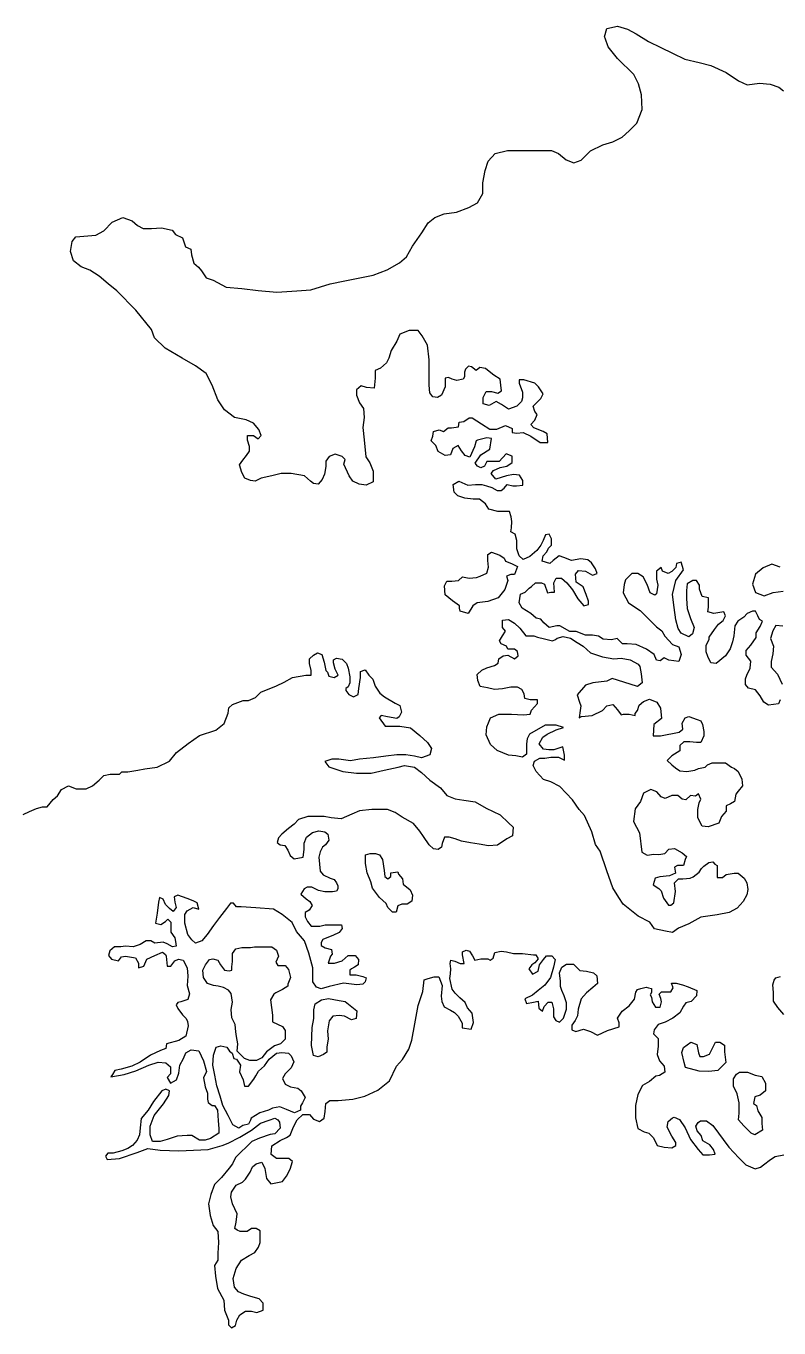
# Model space of a CAD drawing. Extents: x 283583 to 658922, y 889284 to 1241133.
# Drawn here: x 380988 to 383054, y 1101817 to 1105391 of the extents above; entities that cross this region are included whole.
import ezdxf

# ---------------------------------------------------------------- set-up
doc = ezdxf.new("R2010")
doc.units = 0
doc.header["$MEASUREMENT"] = 0
doc.layers.add('PUNTARENAS', color=7, linetype='Continuous')

msp = doc.modelspace()

# ---------------------------------------------------------------- linework, layer by layer
at = {"layer": 'PUNTARENAS', "color": 241}
for points in [[(383057.2, 1103541.3), (383052.9, 1103530.7), (383025.4, 1103526.5), (383012.7, 1103535), (383002.1, 1103552), (382989.5, 1103568.9), (382970.4, 1103573.1), (382961.9, 1103583.7), (382962, 1103598.6), (382966.2, 1103609.1), (382974.7, 1103628.2), (382976.8, 1103647.2), (382964.1, 1103664.2), (382964.1, 1103676.9), (382976.9, 1103691.7), (382991.7, 1103712.8), (382991.7, 1103725.5), (383002.3, 1103742.5), (383008.7, 1103757.3), (383000.2, 1103761.5), (382996, 1103772.1), (382989.6, 1103784.8), (382981.2, 1103784.8), (382966.4, 1103778.5), (382957.9, 1103767.9), (382940.9, 1103757.3), (382932.5, 1103744.6), (382930.3, 1103717.1), (382926.1, 1103700.2), (382919.7, 1103681.2), (382907, 1103662.1), (382881.6, 1103641), (382866.7, 1103643.1), (382858.3, 1103660), (382854.1, 1103672.7), (382854.1, 1103691.8), (382862.6, 1103706.6), (382862.6, 1103713), (382877.4, 1103734.1), (382888, 1103748.9), (382900.7, 1103759.5), (382907.1, 1103772.2), (382902.9, 1103782.8), (382875.3, 1103778.6), (382858.4, 1103782.8), (382860.5, 1103795.5), (382860.6, 1103820.9), (382843.6, 1103825.2), (382836.2, 1103845.3), (382836.2, 1103855.9), (382827.8, 1103868.6), (382817.2, 1103868.6), (382802.4, 1103860.1), (382800.2, 1103841.1), (382800.2, 1103819.9), (382802.3, 1103792.4), (382810.8, 1103764.9), (382821.3, 1103739.5), (382817.1, 1103722.5), (382806.5, 1103714.1), (382785.3, 1103724.7), (382776.9, 1103737.4), (382770.5, 1103760.7), (382766.3, 1103794.5), (382762.1, 1103830.5), (382770.6, 1103868.6), (382791.8, 1103898.2), (382785.5, 1103919.4), (382772.8, 1103915.2), (382770.7, 1103904.6), (382760.1, 1103894), (382749.5, 1103887.7), (382734.7, 1103894.1), (382730.4, 1103904.6), (382717.7, 1103894.1), (382717.7, 1103872.9), (382721.9, 1103856), (382717.7, 1103832.7), (382713.4, 1103828.5), (382700.7, 1103834.8), (382692.3, 1103858.1), (382681.7, 1103879.3), (382666.9, 1103887.8), (382650, 1103887.8), (382633, 1103870.9), (382628.8, 1103858.2), (382626.7, 1103834.9), (382641.4, 1103807.4), (382673.2, 1103786.2), (382717.6, 1103741.7), (382732.4, 1103731.1), (382740.9, 1103716.2), (382762, 1103692.9), (382778.9, 1103686.6), (382785.3, 1103665.4), (382778.9, 1103646.4), (382751.4, 1103650.6), (382738.7, 1103657), (382728.1, 1103648.5), (382717.5, 1103650.6), (382711.2, 1103665.5), (382690, 1103680.3), (382662.5, 1103693), (382637.1, 1103695.2), (382624.4, 1103695.2), (382609.6, 1103710), (382594.8, 1103705.8), (382571.5, 1103707.9), (382558.8, 1103716.4), (382541.9, 1103718.5), (382522.8, 1103718.6), (382497.4, 1103729.2), (382480.5, 1103729.2), (382453, 1103744), (382444.5, 1103744), (382423.4, 1103739.8), (382408.6, 1103752.5), (382400.1, 1103763.1), (382387.4, 1103765.2), (382372.6, 1103778), (382349.3, 1103792.8), (382340.9, 1103807.6), (382345.1, 1103830.9), (382357.8, 1103837.2), (382368.4, 1103847.8), (382374.8, 1103852), (382385.4, 1103862.6), (382402.3, 1103862.6), (382410.8, 1103858.4), (382419.2, 1103835.1), (382427.7, 1103837.2), (382438.3, 1103837.2), (382436.2, 1103862.6), (382442.5, 1103875.3), (382457.3, 1103875.3), (382472.2, 1103862.5), (382487, 1103843.5), (382501.7, 1103818.1), (382518.7, 1103799), (382531.4, 1103803.2), (382531.4, 1103811.7), (382525, 1103830.7), (382516.6, 1103851.9), (382497.6, 1103864.6), (382495.5, 1103885.8), (382503.9, 1103896.4), (382523, 1103894.2), (382542, 1103883.6), (382554.7, 1103887.9), (382550.5, 1103900.6), (382539.9, 1103917.5), (382529.4, 1103926), (382510.3, 1103928.1), (382484.9, 1103923.9), (382463.7, 1103932.4), (382451.1, 1103936.6), (382434.1, 1103924), (382425.6, 1103915.5), (382404.5, 1103921.9), (382406.6, 1103936.7), (382417.2, 1103947.3), (382421.4, 1103957.8), (382429.9, 1103966.3), (382429.9, 1103983.2), (382423.6, 1103995.9), (382413, 1103993.8), (382406.6, 1103979), (382400.3, 1103966.3), (382389.7, 1103951.5), (382370.6, 1103934.6), (382351.6, 1103926.2), (382341, 1103936.7), (382334.6, 1103955.8), (382334.7, 1103979.1), (382330.4, 1103996), (382317.8, 1104002.4), (382319.9, 1104013), (382321, 1104031), (382318.8, 1104043.7), (382314.6, 1104058.5), (382282.9, 1104058.5), (382257.5, 1104064.9), (382249, 1104079.7), (382232.1, 1104092.4), (382215.2, 1104092.4), (382191.9, 1104094.6), (382172.8, 1104101), (382162.3, 1104111.5), (382160.2, 1104132.7), (382175, 1104141.2), (382200.4, 1104130.6), (382221.6, 1104132.7), (382238.5, 1104132.6), (382251.2, 1104128.4), (382266, 1104124.2), (382280.8, 1104115.7), (382291.4, 1104115.7), (382299.9, 1104122), (382308.3, 1104132.6), (382323.2, 1104128.3), (382333.7, 1104128.3), (382350.7, 1104130.4), (382350.7, 1104143.1), (382342.2, 1104158), (382325.3, 1104160.1), (382306.2, 1104155.9), (382276.6, 1104147.4), (382263.9, 1104162.3), (382270.3, 1104170.7), (382289.3, 1104179.2), (382307.3, 1104182.3), (382322.2, 1104192.9), (382322.2, 1104209.8), (382305.2, 1104216.2), (382286.2, 1104195.1), (382252.3, 1104195.1), (382245.9, 1104182.4), (382235.4, 1104178.2), (382226.9, 1104182.4), (382220.5, 1104190.9), (382235.4, 1104214.1), (382260.8, 1104228.9), (382265.1, 1104258.6), (382252.4, 1104260.7), (382227, 1104254.4), (382222.7, 1104252.3), (382218.5, 1104235.3), (382205.7, 1104207.8), (382193, 1104212.1), (382182.5, 1104224.8), (382174, 1104239.6), (382159.2, 1104231.2), (382152.8, 1104214.2), (382138, 1104212.1), (382119, 1104222.7), (382112.6, 1104239.7), (382099.9, 1104252.4), (382104.2, 1104265.1), (382106.3, 1104277.8), (382121.1, 1104282), (382133.8, 1104277.7), (382146.5, 1104288.3), (382155, 1104288.3), (382174.1, 1104290.4), (382176.2, 1104303.1), (382188.9, 1104305.2), (382203.7, 1104315.8), (382212.2, 1104315.8), (382237.6, 1104298.8), (382260.9, 1104284), (382279.9, 1104284), (382303.2, 1104294.5), (382322.2, 1104286), (382322.2, 1104275.5), (382334.9, 1104273.3), (382351.9, 1104275.4), (382373, 1104264.8), (382398.4, 1104247.9), (382419.6, 1104247.9), (382417.5, 1104271.1), (382406.9, 1104277.5), (382381.5, 1104288.1), (382373.1, 1104296.6), (382383.7, 1104309.3), (382390, 1104324.1), (382383.7, 1104332.6), (382379.5, 1104347.4), (382400.6, 1104368.5), (382407, 1104381.2), (382394.3, 1104400.3), (382383.7, 1104410.9), (382354.1, 1104419.4), (382341.4, 1104419.4), (382341.4, 1104410.9), (382349.8, 1104385.5), (382349.8, 1104370.7), (382347.7, 1104360.1), (382335, 1104347.4), (382311.7, 1104339), (382292.7, 1104351.7), (382277.9, 1104360.2), (382258.8, 1104349.6), (382241.9, 1104353.9), (382241.9, 1104370.8), (382250.4, 1104387.7), (382265.2, 1104387.7), (382282.1, 1104383.5), (382292.7, 1104389.8), (382290.6, 1104404.6), (382288.5, 1104421.5), (382271.6, 1104432.1), (382258.9, 1104442.7), (382248.3, 1104451.2), (382233.5, 1104453.4), (382222.9, 1104444.9), (382210.2, 1104455.5), (382201.7, 1104457.6), (382193.3, 1104449.2), (382191.1, 1104440.7), (382191.1, 1104428), (382186.9, 1104421.6), (382169.9, 1104417.4), (382157.3, 1104421.7), (382146.7, 1104425.9), (382138.2, 1104423.8), (382138.2, 1104400.5), (382127.6, 1104377.2), (382117, 1104370.9), (382104.3, 1104373), (382095.8, 1104383.6), (382093.7, 1104404.8), (382093.8, 1104474.6), (382089.6, 1104514.9), (382074.8, 1104540.3), (382064.2, 1104555.1), (382038.8, 1104555.1), (382013.4, 1104544.6), (382004.9, 1104525.5), (381990.1, 1104500.1), (381983.7, 1104479), (381977.4, 1104466.3), (381960.4, 1104451.5), (381945.6, 1104445.1), (381945.6, 1104424), (381943.4, 1104396.5), (381922.3, 1104398.6), (381907.4, 1104402.8), (381894.7, 1104392.3), (381894.7, 1104377.5), (381903.2, 1104356.3), (381913.7, 1104341.4), (381915.8, 1104316), (381911.6, 1104288.5), (381915.8, 1104254.7), (381920, 1104208.1), (381931.6, 1104192.2), (381940, 1104168.9), (381940, 1104139.3), (381921, 1104130.8), (381901.9, 1104133), (381885, 1104141.4), (381874.4, 1104156.3), (381859.6, 1104188), (381863.9, 1104200.7), (381855.4, 1104209.2), (381836.4, 1104215.6), (381819.4, 1104209.2), (381810.9, 1104196.5), (381810.9, 1104181.7), (381806.7, 1104160.6), (381800.3, 1104145.7), (381789.7, 1104133.1), (381777, 1104135.2), (381768.6, 1104141.5), (381751.6, 1104156.4), (381715.7, 1104162.8), (381688.1, 1104162.8), (381662.7, 1104156.5), (381633.1, 1104150.1), (381616.2, 1104141.7), (381603.5, 1104143.8), (381588.6, 1104150.2), (381580.2, 1104165), (381573.9, 1104186.2), (381582.3, 1104198.9), (381592.9, 1104211.6), (381601.4, 1104224.2), (381601.4, 1104236.9), (381595.1, 1104253.9), (381595.1, 1104266.6), (381612, 1104266.6), (381624.7, 1104258.1), (381633.2, 1104266.6), (381626.9, 1104283.5), (381612.1, 1104300.4), (381592, 1104310), (381560.2, 1104316.4), (381532.7, 1104337.6), (381513.7, 1104365.1), (381498.9, 1104405.3), (381482, 1104437.1), (381452.4, 1104458.3), (381416.4, 1104479.5), (381369.9, 1104507), (381340.3, 1104534.6), (381331.8, 1104557.9), (381289.5, 1104610.8), (381236.7, 1104663.8), (381213.4, 1104682.9), (381188, 1104704.1), (381162.6, 1104721), (381139.3, 1104729.5), (381118.2, 1104746.5), (381109.7, 1104771.9), (381114, 1104799.4), (381124.6, 1104812.1), (381179.6, 1104816.3), (381200.8, 1104829), (381224.1, 1104852.2), (381253.8, 1104864.9), (381279.2, 1104856.4), (381294, 1104843.7), (381308.8, 1104835.2), (381332.1, 1104835.2), (381359.6, 1104837.3), (381389.2, 1104830.9), (381397.7, 1104818.2), (381416.7, 1104809.7), (381425.2, 1104784.3), (381440, 1104777.9), (381442.1, 1104763.1), (381448.4, 1104739.8), (381461.1, 1104729.2), (381469.6, 1104718.6), (381482.2, 1104699.6), (381501.3, 1104693.2), (381537.2, 1104674.1), (381579.6, 1104669.9), (381625.1, 1104664.5), (381675.9, 1104660.2), (381730.9, 1104664.4), (381769, 1104666.5), (381822, 1104683.4), (381862.2, 1104691.8), (381908.8, 1104700.3), (381940.5, 1104706.6), (381978.7, 1104721.4), (382012.5, 1104740.4), (382031.6, 1104757.3), (382048.6, 1104786.9), (382074, 1104822.9), (382091, 1104850.4), (382110, 1104865.2), (382135.4, 1104875.7), (382169.3, 1104879.9), (382203.2, 1104892.6), (382226.5, 1104905.3), (382241.3, 1104930.7), (382241.4, 1104960.3), (382247.7, 1104994.2), (382256.2, 1105019.6), (382275.3, 1105040.7), (382309.2, 1105049.2), (382429.8, 1105049.1), (382448.9, 1105040.6), (382470, 1105023.6), (382491.2, 1105015.1), (382511.3, 1105022.5), (382536.7, 1105047.9), (382570.6, 1105064.8), (382598.1, 1105073.2), (382623.6, 1105085.9), (382642.6, 1105102.8), (382663.8, 1105124), (382678.7, 1105162.1), (382676.6, 1105202.3), (382668.1, 1105231.9), (382655.5, 1105257.4), (382611, 1105301.9), (382585.7, 1105333.6), (382576.6, 1105357.2), (382575.1, 1105361.2), (382581.5, 1105384.4), (382611.1, 1105390.8), (382638.6, 1105382.3), (382661.9, 1105369.5), (382695.8, 1105348.3), (382729.6, 1105331.4), (382761.4, 1105316.5), (382795.2, 1105299.6), (382835.4, 1105291.1), (382867.2, 1105282.6), (382909.5, 1105263.5), (382943.3, 1105240.2), (382966.6, 1105229.6), (383000.5, 1105233.8), (383030.1, 1105231.6), (383053.4, 1105223.1), (383066.1, 1105212.5)], [(383057.5, 1103905.4), (383034.2, 1103913.9), (383010.9, 1103903.3), (382989.7, 1103886.4), (382981.2, 1103858.9), (382989.7, 1103835.6), (383013, 1103827.1), (383038.4, 1103835.6), (383065.9, 1103839.8)], [(383064.8, 1103743.5), (383045.7, 1103745.6), (383037.2, 1103730.8), (383030.9, 1103709.6), (383039.3, 1103688.5), (383037.2, 1103667.3), (383032.9, 1103646.1), (383032.9, 1103631.3), (383049.8, 1103612.2), (383062.5, 1103584.7)], [(380980.3, 1103226.5), (380997.2, 1103234.9), (381016.3, 1103243.4), (381033.2, 1103247.6), (381045.9, 1103247.6), (381061.8, 1103267.7), (381074.5, 1103278.2), (381085.1, 1103295.2), (381104.2, 1103305.7), (381125.3, 1103297.3), (381152.8, 1103297.2), (381169.8, 1103305.7), (381188.8, 1103320.5), (381201.6, 1103333.2), (381218.5, 1103337.4), (381243.9, 1103337.4), (381250.3, 1103343.7), (381267.2, 1103343.7), (381294.7, 1103347.9), (381313.8, 1103352.1), (381347.6, 1103356.3), (381381.5, 1103373.2), (381400.6, 1103396.5), (381432.4, 1103421.9), (381464.1, 1103443), (381508.6, 1103457.8), (381531.9, 1103476.8), (381542.5, 1103504.3), (381544.7, 1103519.1), (381554.2, 1103528.7), (381583.8, 1103539.2), (381598.6, 1103539.2), (381617.7, 1103547.7), (381632.5, 1103562.5), (381674.9, 1103579.4), (381696.1, 1103589.9), (381719.4, 1103602.6), (381755.4, 1103608.9), (381770.2, 1103608.9), (381770.2, 1103621.6), (381766, 1103640.7), (381766, 1103653.4), (381776.6, 1103663.9), (381787.2, 1103670.3), (381799.9, 1103666), (381806.2, 1103644.9), (381810.4, 1103621.6), (381814.6, 1103617.3), (381818.9, 1103606.7), (381833.7, 1103602.5), (381844.3, 1103608.8), (381835.8, 1103625.8), (381831.6, 1103642.7), (381831.6, 1103651.2), (381840.1, 1103655.4), (381854.9, 1103653.3), (381867.6, 1103640.6), (381871.8, 1103627.9), (381876, 1103604.6), (381876, 1103587.6), (381871.8, 1103577.1), (381865.4, 1103572.8), (381865.4, 1103566.5), (381873.9, 1103555.9), (381886.5, 1103549.5), (381899.3, 1103555.9), (381901.4, 1103572.8), (381905.6, 1103602.4), (381905.7, 1103619.4), (381918.4, 1103623.6), (381928.9, 1103608.8), (381939.5, 1103598.2), (381945.8, 1103579.1), (381958.5, 1103560), (381971.2, 1103549.5), (382000.8, 1103532.5), (382013.5, 1103526.1), (382017.8, 1103507.1), (382011.4, 1103494.4), (382005, 1103490.2), (381979.6, 1103494.4), (381962.7, 1103498.7), (381956.4, 1103492.3), (381973.3, 1103469), (382013.5, 1103469), (382043.1, 1103464.7), (382068.5, 1103443.5), (382089.6, 1103424.5), (382100.2, 1103407.5), (382096, 1103390.6), (382072.7, 1103382.1), (382053.6, 1103386.4), (382030.3, 1103390.6), (382004.9, 1103390.7), (381975.3, 1103386.5), (381941.4, 1103382.2), (381903.3, 1103378.1), (381877.9, 1103373.8), (381846.2, 1103378.1), (381827.1, 1103378.1), (381808.1, 1103371.8), (381818.6, 1103357), (381856.7, 1103344.2), (381894.8, 1103340), (381935, 1103339.9), (381971, 1103348.4), (382009.1, 1103356.8), (382026.1, 1103361), (382053.6, 1103356.7), (382072.6, 1103341.9), (382095.9, 1103320.7), (382125.5, 1103299.5), (382142.4, 1103278.3), (382165.7, 1103269.9), (382189, 1103265.6), (382220.7, 1103261.3), (382250.4, 1103244.4), (382288.5, 1103225.3), (382311.7, 1103204.1), (382324.4, 1103191.4), (382322.3, 1103168.1), (382307.4, 1103159.7), (382282, 1103142.7), (382256.6, 1103140.6), (382231.2, 1103144.9), (382207.9, 1103149.2), (382182.5, 1103153.4), (382165.6, 1103159.8), (382148.7, 1103164), (382136, 1103164), (382129.6, 1103147.1), (382127.5, 1103136.5), (382119, 1103130.2), (382106.3, 1103132.3), (382093.6, 1103142.9), (382078.8, 1103166.2), (382068.3, 1103181), (382051.3, 1103202.2), (382019.6, 1103219.2), (382000.6, 1103231.9), (381979.4, 1103240.4), (381937.1, 1103240.4), (381903.2, 1103236.2), (381882, 1103227.8), (381852.4, 1103215.1), (381824.9, 1103217.2), (381805.8, 1103221.5), (381761.4, 1103221.5), (381735.9, 1103213.1), (381723.2, 1103200.4), (381708.4, 1103187.7), (381689.3, 1103172.9), (381680.9, 1103162.3), (381676.6, 1103149.6), (381685.1, 1103143.3), (381697.8, 1103141.2), (381706.2, 1103128.4), (381712.6, 1103113.6), (381723.2, 1103105.1), (381748.6, 1103109.4), (381750.7, 1103130.5), (381750.7, 1103147.5), (381757.1, 1103164.4), (381774, 1103177.1), (381791, 1103181.3), (381807.9, 1103179.2), (381816.4, 1103172.8), (381818.5, 1103155.9), (381810, 1103143.2), (381801.5, 1103136.8), (381795.1, 1103124.1), (381790.9, 1103109.3), (381795.1, 1103071.2), (381803.6, 1103060.6), (381822.6, 1103052.1), (381833.2, 1103047.9), (381839.5, 1103039.4), (381843.7, 1103030.9), (381843.7, 1103022.5), (381839.5, 1103016.1), (381828.9, 1103014), (381807.7, 1103014), (381790.8, 1103018.3), (381771.8, 1103026.8), (381759.1, 1103026.8), (381750.6, 1103022.6), (381742.1, 1103007.8), (381756.9, 1102995), (381766.4, 1102987.6), (381772.8, 1102977), (381764.3, 1102964.3), (381753.7, 1102958), (381753.7, 1102945.3), (381760, 1102932.6), (381770.6, 1102919.9), (381793.9, 1102919.9), (381808.7, 1102924.1), (381853.2, 1102924), (381855.3, 1102913.5), (381846.8, 1102902.9), (381829.9, 1102894.4), (381812.9, 1102888.1), (381802.3, 1102883.9), (381798.1, 1102875.4), (381798.1, 1102866.9), (381808.7, 1102860.6), (381825.6, 1102856.3), (381827.7, 1102843.6), (381823.5, 1102837.3), (381817.1, 1102818.2), (381834, 1102818.2), (381855.2, 1102824.5), (381872.1, 1102839.3), (381891.2, 1102839.3), (381899.7, 1102828.7), (381899.6, 1102813.9), (381889.1, 1102807.6), (381880.6, 1102803.4), (381876.3, 1102799.1), (381876.3, 1102786.4), (381893.3, 1102786.4), (381912.3, 1102782.2), (381920.8, 1102777.9), (381918.7, 1102767.3), (381912.3, 1102761), (381895.4, 1102758.9), (381859.4, 1102763.2), (381819.2, 1102754.7), (381798, 1102748.4), (381785.3, 1102752.6), (381774.7, 1102767.5), (381774.7, 1102805.6), (381764.2, 1102845.8), (381751.5, 1102879.7), (381730.4, 1102905.1), (381717.7, 1102930.5), (381690.2, 1102951.7), (381666.9, 1102966.5), (381618.2, 1102970.8), (381578, 1102973), (381565.3, 1102973), (381556.9, 1102983.6), (381548.4, 1102983.6), (381537.8, 1102968.8), (381518.7, 1102943.4), (381501.8, 1102922.2), (381484.8, 1102896.8), (381470, 1102879.9), (381453, 1102873.6), (381442.5, 1102882.1), (381431.9, 1102896.9), (381423.5, 1102928.7), (381423.5, 1102951.9), (381429.8, 1102962.5), (381446.8, 1102971), (381461.6, 1102966.7), (381457.4, 1102983.7), (381446.8, 1102990), (381429.9, 1102996.4), (381404.5, 1103004.9), (381393.9, 1103000.7), (381396, 1102985.8), (381400.2, 1102971), (381391.7, 1102960.4), (381381.2, 1102968.9), (381370.6, 1102979.5), (381364.3, 1102994.3), (381353.7, 1102998.6), (381351.5, 1102985.9), (381347.3, 1102956.2), (381343, 1102928.7), (381357.8, 1102924.5), (381370.5, 1102932.9), (381376.9, 1102939.3), (381385.4, 1102930.8), (381385.3, 1102903.3), (381395.9, 1102888.5), (381398, 1102877.9), (381400.1, 1102865.2), (381389.5, 1102863.1), (381374.7, 1102871.5), (381364.1, 1102875.8), (381340.9, 1102873.7), (381330.3, 1102880.1), (381317.6, 1102880.1), (381300.6, 1102869.5), (381281.6, 1102863.2), (381260.4, 1102865.3), (381247.7, 1102863.2), (381230.8, 1102863.2), (381218.1, 1102852.6), (381213.8, 1102839.9), (381222.3, 1102829.3), (381241.3, 1102825.1), (381249.8, 1102835.7), (381260.4, 1102837.8), (381287.9, 1102833.5), (381296.4, 1102818.7), (381296.3, 1102806), (381311.2, 1102810.2), (381319.6, 1102829.3), (381340.8, 1102839.8), (381362, 1102848.3), (381370.5, 1102841.9), (381372.6, 1102837.7), (381374.7, 1102810.2), (381385.3, 1102810.1), (381395.9, 1102825), (381406.4, 1102829.2), (381419.1, 1102827.1), (381429.7, 1102805.9), (381431.8, 1102782.6), (381429.7, 1102757.2), (381436, 1102733.9), (381431.7, 1102719.1), (381412.7, 1102712.8), (381404.2, 1102710.6), (381400, 1102704.3), (381404.2, 1102693.7), (381416.9, 1102676.8), (381427.5, 1102666.2), (381430.6, 1102658.8), (381432.7, 1102646.1), (381426.4, 1102618.5), (381407.3, 1102605.9), (381373.4, 1102597.4), (381371.3, 1102584.7), (381356.5, 1102578.4), (381328.9, 1102565.7), (381301.4, 1102546.7), (381278.1, 1102536.1), (381248.5, 1102527.7), (381231.5, 1102523.5), (381225.2, 1102512.9), (381220.9, 1102506.5), (381256.9, 1102512.9), (381288.7, 1102523.4), (381324.7, 1102538.2), (381350.1, 1102546.6), (381371.3, 1102544.5), (381383.9, 1102533.9), (381383.9, 1102514.9), (381375.5, 1102504.3), (381383.9, 1102489.5), (381400.9, 1102497.9), (381407.2, 1102516.9), (381409.4, 1102538.1), (381420, 1102557.2), (381426.3, 1102572), (381441.1, 1102580.4), (381462.3, 1102578.3), (381475, 1102550.8), (381483.4, 1102521.1), (381474.9, 1102504.2), (381479.2, 1102478.8), (381485.5, 1102461.8), (381485.5, 1102444.9), (381487.6, 1102436.4), (381498.2, 1102428), (381504.5, 1102428), (381513, 1102415.2), (381515.1, 1102385.6), (381517.2, 1102364.4), (381517.1, 1102351.7), (381493.8, 1102336.9), (381479, 1102332.7), (381464.2, 1102332.7), (381443.1, 1102345.5), (381430.3, 1102345.5), (381402.8, 1102343.4), (381375.3, 1102334.9), (381356.2, 1102328.6), (381335.1, 1102328.6), (381328.7, 1102347.7), (381328.8, 1102371), (381339.4, 1102400.6), (381364.8, 1102432.3), (381379.6, 1102455.6), (381381.8, 1102468.3), (381371.2, 1102472.5), (381360.6, 1102468.3), (381337.3, 1102438.7), (381322.5, 1102415.4), (381303.4, 1102392.1), (381301.2, 1102366.7), (381299.1, 1102347.7), (381292.7, 1102332.9), (381280, 1102318.1), (381267.3, 1102309.6), (381250.4, 1102303.3), (381227.1, 1102297), (381212.3, 1102297), (381205.9, 1102288.5), (381210.1, 1102280), (381244, 1102282.1), (381292.7, 1102299), (381322.4, 1102309.6), (381356.2, 1102305.3), (381407, 1102303.2), (381487.5, 1102307.3), (381525.6, 1102317.9), (381542.5, 1102324.2), (381574.3, 1102341.1), (381606.1, 1102360.1), (381631.5, 1102379.2), (381654.8, 1102387.6), (381670.7, 1102392.9), (381679.1, 1102388.6), (381683.3, 1102382.3), (381685.4, 1102365.3), (381670.6, 1102350.5), (381657.9, 1102348.4), (381628.3, 1102337.9), (381607.1, 1102329.4), (381562.6, 1102285), (381554.1, 1102268.1), (381545.6, 1102255.4), (381524.4, 1102230), (381505.4, 1102211), (381494.8, 1102183.5), (381488.4, 1102158.1), (381492.6, 1102126.3), (381501, 1102098.8), (381513.7, 1102081.8), (381515.8, 1102052.2), (381513.7, 1102022.6), (381513.7, 1102003.5), (381505.2, 1101988.7), (381507.3, 1101959.1), (381513.6, 1101925.2), (381530.5, 1101893.4), (381532.6, 1101865.9), (381543.1, 1101838.4), (381543.1, 1101825.7), (381551.6, 1101817.2), (381562.2, 1101823.6), (381566.4, 1101838.4), (381574.9, 1101853.2), (381589.7, 1101863.7), (381606.7, 1101863.7), (381621.5, 1101859.5), (381638.4, 1101865.8), (381638.4, 1101884.9), (381627.9, 1101897.6), (381604.6, 1101904), (381585.5, 1101910.3), (381570.7, 1101916.7), (381560.2, 1101929.4), (381555.9, 1101952.7), (381564.4, 1101980.2), (381579.3, 1102003.5), (381600.5, 1102016.1), (381615.3, 1102024.6), (381625.9, 1102039.4), (381630.1, 1102052.1), (381630.2, 1102083.9), (381619.6, 1102090.2), (381606.9, 1102090.2), (381594.2, 1102081.8), (381575.1, 1102081.8), (381566.7, 1102086), (381560.3, 1102090.3), (381564.6, 1102107.2), (381566.7, 1102130.5), (381554, 1102158), (381549.8, 1102177.1), (381551.9, 1102189.8), (381564.6, 1102208.8), (381581.6, 1102217.3), (381590.1, 1102225.7), (381602.8, 1102244.8), (381609.1, 1102259.6), (381619.7, 1102268), (381634.6, 1102272.3), (381643, 1102255.3), (381647.2, 1102227.8), (381659.9, 1102213), (381691.7, 1102219.3), (381702.3, 1102234.1), (381712.9, 1102253.1), (381719.2, 1102274.3), (381708.7, 1102282.8), (381674.8, 1102282.8), (381660, 1102293.4), (381662.1, 1102316.7), (381685.4, 1102331.5), (381702.4, 1102339.9), (381712.9, 1102346.3), (381721.4, 1102369.5), (381732, 1102388.6), (381746.9, 1102403.4), (381765.9, 1102403.4), (381776.5, 1102390.7), (381793.4, 1102384.3), (381806.1, 1102392.8), (381808.3, 1102411.8), (381810.4, 1102433), (381821, 1102441.4), (381844.3, 1102441.4), (381884.5, 1102445.6), (381917.3, 1102453), (381953.3, 1102469.9), (381985.1, 1102495.3), (382004.2, 1102535.5), (382021.1, 1102554.5), (382038.1, 1102582), (382046.6, 1102607.4), (382055.1, 1102651.8), (382063.6, 1102702.6), (382076.3, 1102740.7), (382080.6, 1102772.5), (382091.2, 1102776.7), (382108.1, 1102780.9), (382120.8, 1102780.9), (382129.3, 1102757.6), (382127.1, 1102728), (382129.2, 1102713.2), (382135.6, 1102698.3), (382152.5, 1102689.9), (382163.1, 1102683.5), (382173.6, 1102672.9), (382184.2, 1102653.8), (382184.2, 1102641.1), (382209.6, 1102636.9), (382216, 1102655.9), (382211.8, 1102681.3), (382199.1, 1102696.2), (382192.7, 1102711), (382177.9, 1102723.7), (382165.2, 1102736.4), (382156.8, 1102747), (382150.5, 1102776.7), (382152.6, 1102789.4), (382153.7, 1102803.1), (382151.6, 1102817.9), (382153.7, 1102826.4), (382164.3, 1102824.3), (382179.1, 1102817.9), (382189.7, 1102817.9), (382185.4, 1102841.2), (382185.4, 1102849.7), (382196, 1102853.9), (382204.5, 1102851.8), (382213, 1102839), (382219.3, 1102826.3), (382236.2, 1102830.6), (382255.3, 1102830.5), (382261.6, 1102826.3), (382270.1, 1102832.6), (382274.4, 1102847.5), (382291.3, 1102851.7), (382306.1, 1102849.5), (382325.2, 1102845.3), (382350.6, 1102845.3), (382380.2, 1102841), (382386.5, 1102841), (382392.9, 1102830.4), (382384.4, 1102819.8), (382375.9, 1102813.5), (382367.5, 1102802.9), (382378, 1102788.1), (382392.8, 1102796.5), (382397.1, 1102813.5), (382407.7, 1102828.3), (382416.2, 1102838.9), (382431, 1102838.8), (382439.4, 1102828.3), (382435.2, 1102807.1), (382426.7, 1102779.6), (382411.9, 1102758.4), (382392.8, 1102743.6), (382378, 1102730.9), (382356.8, 1102720.4), (382361, 1102707.7), (382380.1, 1102711.9), (382392.8, 1102714), (382394.9, 1102694.9), (382405.5, 1102686.5), (382409.7, 1102699.2), (382420.3, 1102711.8), (382430.9, 1102711.8), (382435.1, 1102692.8), (382435.1, 1102671.6), (382441.4, 1102661), (382452, 1102656.8), (382462.6, 1102667.4), (382471.1, 1102692.7), (382471.1, 1102709.7), (382464.8, 1102728.7), (382458.4, 1102743.6), (382454.2, 1102754.2), (382454.2, 1102769), (382452.1, 1102792.3), (382458.5, 1102807.1), (382471.2, 1102815.5), (382490.2, 1102815.5), (382507.2, 1102798.6), (382526.2, 1102796.4), (382545.3, 1102792.2), (382553.7, 1102783.7), (382555.8, 1102762.5), (382543.1, 1102752), (382526.2, 1102737.2), (382511.3, 1102720.2), (382502.8, 1102692.7), (382500.7, 1102673.7), (382494.3, 1102661), (382485.9, 1102648.3), (382485.8, 1102635.6), (382496.4, 1102631.3), (382517.6, 1102637.7), (382536.6, 1102631.3), (382555.7, 1102620.7), (382583.2, 1102633.4), (382615, 1102643.9), (382615, 1102654.5), (382610.8, 1102667.2), (382623.5, 1102686.3), (382642.5, 1102701.1), (382657.4, 1102720.1), (382661.6, 1102739.1), (382665.6, 1102745.8), (382674.7, 1102748.7), (382689.5, 1102752.9), (382695.9, 1102750.8), (382704.3, 1102748.7), (382704.3, 1102738.1), (382700.1, 1102731.7), (382704.3, 1102725.4), (382706.4, 1102712.7), (382714.9, 1102697.8), (382727.6, 1102697.8), (382731.8, 1102712.6), (382729.7, 1102721.1), (382725.5, 1102733.8), (382731.8, 1102740.2), (382757.2, 1102740.1), (382763.6, 1102750.7), (382759.4, 1102763.4), (382772.1, 1102763.4), (382789, 1102759.2), (382804.9, 1102753.9), (382828.2, 1102743.2), (382828.1, 1102728.4), (382813.3, 1102713.6), (382798.5, 1102709.4), (382792.1, 1102700.9), (382781.5, 1102681.9), (382762.5, 1102667.1), (382741.3, 1102656.5), (382722.2, 1102650.2), (382711.6, 1102635.4), (382709.5, 1102624.8), (382722.2, 1102612.1), (382722.2, 1102590.9), (382720, 1102567.6), (382726.4, 1102550.7), (382739.1, 1102535.9), (382741.2, 1102518.9), (382726.3, 1102510.5), (382715.8, 1102508.4), (382698.8, 1102493.6), (382679.7, 1102483), (382667, 1102457.6), (382660.6, 1102428), (382660.6, 1102394.1), (382666.9, 1102364.5), (382683.9, 1102356), (382696.6, 1102351.8), (382709.2, 1102339), (382719.8, 1102317.9), (382738.9, 1102313.6), (382760, 1102311.5), (382770.6, 1102317.8), (382770.6, 1102326.3), (382760.1, 1102343.2), (382747.4, 1102368.6), (382749.5, 1102383.5), (382762.2, 1102394), (382766.5, 1102396.1), (382781.3, 1102389.8), (382796.1, 1102366.5), (382810.9, 1102334.7), (382832, 1102307.2), (382844.7, 1102292.4), (382863.7, 1102292.3), (382878.6, 1102294.4), (382874.3, 1102307.1), (382863.8, 1102319.9), (382844.7, 1102330.5), (382840.5, 1102345.3), (382829.9, 1102358), (382825.7, 1102370.7), (382832.1, 1102381.3), (382838.4, 1102385.5), (382855.3, 1102385.5), (382872.3, 1102372.8), (382916.7, 1102313.5), (382944.2, 1102283.8), (382963.2, 1102264.7), (382988.6, 1102254.1), (383003.4, 1102258.3), (383011.9, 1102264.7), (383031, 1102279.5), (383043.7, 1102287.9), (383066.9, 1102292.2)], [(383067.3, 1102677.4), (383050.4, 1102696.5), (383038.7, 1102714.5), (383038.8, 1102737.8), (383036.7, 1102758.9), (383040.9, 1102771.6), (383045.2, 1102778), (383057.9, 1102782.2)]]:
    msp.add_lwpolyline(points, dxfattribs=at)
for points in [[(382320.3, 1103915.7), (382336.6, 1103907.5), (382328.4, 1103885), (382318.2, 1103885), (382305.9, 1103880.9), (382310, 1103868.6), (382301.8, 1103844.1), (382283.4, 1103821.6), (382254.7, 1103811.4), (382226.1, 1103807.3), (382213.8, 1103799.1), (382201.5, 1103778.7), (382179, 1103784.8), (382176.9, 1103793), (382176.9, 1103799.2), (382158.5, 1103813.5), (382138.1, 1103829.9), (382136.1, 1103854.5), (382142.2, 1103866.7), (382156.5, 1103866.7), (382174.9, 1103868.7), (382185.2, 1103879), (382203.6, 1103874.9), (382224.1, 1103876.9), (382234.3, 1103881), (382252.7, 1103889.1), (382256.8, 1103905.5), (382254.8, 1103923.9), (382254.8, 1103940.3), (382265.1, 1103946.4), (382287.6, 1103938.2), (382299.8, 1103930), (382303.9, 1103921.8)], [(382645.4, 1103651.4), (382667.9, 1103639.1), (382672, 1103633), (382676.1, 1103612.5), (382678.1, 1103587.9), (382665.8, 1103577.7), (382645.4, 1103583.9), (382596.3, 1103600.3), (382581.9, 1103592.1), (382543, 1103588.1), (382522.6, 1103581.9), (382500, 1103555.4), (382506.2, 1103534.9), (382510.2, 1103524.7), (382508.2, 1103512.4), (382506.1, 1103491.9), (382512.3, 1103496), (382540.9, 1103498), (382569.6, 1103512.3), (382581.9, 1103524.6), (382598.2, 1103528.7), (382610.5, 1103514.3), (382620.7, 1103500), (382626.9, 1103502), (382643.2, 1103502), (382659.6, 1103497.9), (382659.6, 1103504.1), (382665.8, 1103512.2), (382669.9, 1103526.6), (382682.1, 1103536.8), (382698.5, 1103542.9), (382719, 1103534.7), (382729.2, 1103518.3), (382731.2, 1103489.7), (382710.7, 1103473.3), (382708.7, 1103442.6), (382729.1, 1103442.6), (382780.3, 1103452.8), (382790.5, 1103461), (382788.5, 1103477.3), (382796.7, 1103491.7), (382806.9, 1103495.7), (382829.4, 1103487.5), (382839.7, 1103483.4), (382843.7, 1103473.2), (382847.8, 1103454.8), (382847.8, 1103442.5), (382839.6, 1103424.1), (382827.3, 1103424.1), (382808.9, 1103426.2), (382792.5, 1103426.2), (382782.3, 1103416), (382782.3, 1103401.6), (382759.8, 1103387.3), (382747.5, 1103375.1), (382759.7, 1103362.8), (382770, 1103354.6), (382782.2, 1103346.4), (382800.7, 1103344.3), (382823.2, 1103348.4), (382833.4, 1103352.5), (382851.8, 1103356.5), (382858, 1103362.7), (382870.3, 1103368.8), (382907.1, 1103368.8), (382923.5, 1103356.5), (382931.6, 1103352.4), (382941.9, 1103344.2), (382952.1, 1103323.7), (382954.1, 1103305.3), (382941.8, 1103291), (382935.7, 1103282.8), (382931.6, 1103262.3), (382921.3, 1103256.2), (382909, 1103250.1), (382909, 1103235.8), (382896.7, 1103221.4), (382888.5, 1103203), (382859.9, 1103192.8), (382843.5, 1103194.9), (382831.2, 1103217.4), (382831.3, 1103239.9), (382835.4, 1103258.3), (382839.5, 1103268.6), (382833.3, 1103282.9), (382825.2, 1103276.8), (382810.8, 1103278.8), (382798.5, 1103266.6), (382788.3, 1103268.6), (382776, 1103278.9), (382759.7, 1103278.9), (382741.3, 1103270.7), (382731, 1103274.8), (382718.8, 1103289.1), (382702.4, 1103295.3), (382681.9, 1103285.1), (382673.7, 1103262.6), (382659.4, 1103242.1), (382655.2, 1103207.3), (382671.6, 1103176.6), (382677.7, 1103123.4), (382692, 1103115.2), (382710.4, 1103117.3), (382724.7, 1103117.2), (382741.1, 1103119.3), (382751.4, 1103131.5), (382767.7, 1103133.6), (382788.2, 1103121.3), (382800.5, 1103111), (382796.4, 1103102.8), (382792.2, 1103086.5), (382775.9, 1103086.5), (382767.7, 1103082.4), (382769.7, 1103066), (382753.3, 1103057.9), (382726.7, 1103055.8), (382714.5, 1103051.8), (382708.3, 1103033.4), (382724.7, 1103023.1), (382730.8, 1103017), (382736.9, 1102996.5), (382751.2, 1102978.1), (382757.4, 1102978.1), (382765.5, 1102984.2), (382769.7, 1103014.9), (382767.6, 1103039.4), (382777.9, 1103049.7), (382790.2, 1103049.6), (382810.6, 1103051.7), (382818.8, 1103055.8), (382835.2, 1103068), (382841.3, 1103078.3), (382847.5, 1103084.4), (382861.8, 1103094.6), (382872.1, 1103096.6), (382878.2, 1103090.5), (382884.3, 1103086.4), (382884.3, 1103053.7), (382898.6, 1103053.6), (382908.9, 1103061.8), (382931.4, 1103065.9), (382941.6, 1103065.9), (382958, 1103051.5), (382966.1, 1103039.3), (382968.2, 1103020.8), (382966.1, 1103006.5), (382955.9, 1102988.1), (382939.5, 1102969.7), (382917, 1102957.5), (382884.2, 1102951.3), (382839.2, 1102945.2), (382806.4, 1102926.9), (382777.8, 1102914.6), (382761.4, 1102902.3), (382743, 1102906.4), (382712.3, 1102912.6), (382700, 1102931), (382667.3, 1102947.4), (382626.4, 1102980.2), (382614.1, 1102998.6), (382597.8, 1103025.3), (382581.5, 1103072.3), (382563.1, 1103125.6), (382550.8, 1103144), (382540.6, 1103178.8), (382520.2, 1103223.8), (382505.9, 1103240.2), (382487.5, 1103266.8), (382452.7, 1103303.7), (382428.2, 1103316), (382407.7, 1103322.2), (382387.3, 1103344.7), (382379.1, 1103361.1), (382383.2, 1103373.3), (382397.6, 1103381.5), (382411.9, 1103381.5), (382428.3, 1103383.5), (382448.7, 1103383.5), (382465.1, 1103375.3), (382465.1, 1103389.6), (382461, 1103412.1), (382436.5, 1103404), (382422.1, 1103404), (382407.8, 1103406.1), (382395.6, 1103420.4), (382405.8, 1103438.8), (382418.1, 1103447), (382442.7, 1103459.2), (382463.1, 1103465.4), (382442.7, 1103471.5), (382412, 1103471.5), (382369, 1103447), (382362.8, 1103434.7), (382360.8, 1103420.4), (382360.7, 1103391.8), (382350.5, 1103383.6), (382332.1, 1103387.7), (382311.6, 1103389.8), (382280.9, 1103402.1), (382262.5, 1103418.5), (382250.3, 1103445.1), (382252.3, 1103467.6), (382256.5, 1103477.8), (382262.6, 1103492.1), (382285.1, 1103502.3), (382319.9, 1103502.3), (382352.6, 1103500.2), (382371.1, 1103502.3), (382375.2, 1103512.5), (382391.6, 1103530.9), (382391.6, 1103541.1), (382371.1, 1103541.2), (382356.8, 1103545.3), (382354.7, 1103557.5), (382348.6, 1103569.8), (382336.3, 1103576), (382317.9, 1103576), (382295.4, 1103571.9), (382272.9, 1103569.9), (382254.5, 1103574), (382234, 1103578.1), (382227.9, 1103594.5), (382225.9, 1103610.9), (382238.2, 1103623.1), (382252.5, 1103629.3), (382273, 1103635.4), (382283.2, 1103641.5), (382285.3, 1103653.8), (382297.5, 1103662), (382309.8, 1103664), (382328.2, 1103653.7), (382338.5, 1103661.9), (382336.4, 1103674.2), (382328.3, 1103680.3), (382309.8, 1103680.4), (382305.8, 1103688.5), (382291.4, 1103694.7), (382287.3, 1103702.9), (382295.5, 1103717.2), (382303.7, 1103729.5), (382295.6, 1103739.7), (382295.6, 1103760.2), (382312, 1103762.2), (382328.3, 1103752), (382342.6, 1103737.6), (382359, 1103717.1), (382381.5, 1103717.1), (382391.7, 1103713), (382410.1, 1103708.9), (382432.6, 1103702.8), (382440.8, 1103706.8), (382444.9, 1103710.9), (382461.3, 1103715), (382481.8, 1103710.9), (382500.2, 1103698.6), (382516.5, 1103688.4), (382537, 1103669.9), (382569.7, 1103659.7), (382600.4, 1103653.5), (382620.9, 1103655.5)], [(381980.6, 1103049.9), (381989.1, 1103056.2), (381989.1, 1103066.8), (382008.2, 1103068.9), (382010.3, 1103062.6), (382020.9, 1103049.9), (382023, 1103035), (382042, 1103020.2), (382048.3, 1103005.4), (382046.2, 1102988.4), (382033.5, 1102980), (382018.7, 1102980), (382008.1, 1102975.8), (382003.8, 1102958.8), (381993.3, 1102958.9), (381980.6, 1102971.6), (381976.3, 1102982.2), (381957.3, 1102999.1), (381938.3, 1103024.5), (381934.1, 1103041.5), (381923.5, 1103066.9), (381919.3, 1103092.3), (381919.3, 1103115.6), (381932, 1103119.8), (381946.8, 1103119.8), (381957.4, 1103115.5), (381965.9, 1103102.8), (381970.1, 1103073.2), (381972.2, 1103056.2)], [(381672, 1102592.3), (381669.7, 1102591.5), (381647.6, 1102575), (381634.7, 1102558.5), (381620, 1102551.1), (381601.6, 1102551.2), (381586.9, 1102556.7), (381566.7, 1102576.9), (381568.6, 1102597.1), (381564.9, 1102617.4), (381563.1, 1102630.2), (381561.3, 1102650.4), (381552.1, 1102668.8), (381550.3, 1102690.9), (381554, 1102711.1), (381550.3, 1102735), (381543, 1102744.2), (381530.1, 1102751.5), (381515.4, 1102755.2), (381502.6, 1102757.1), (381486, 1102762.6), (381475, 1102779.2), (381473.2, 1102799.4), (381480.6, 1102814.1), (381491.6, 1102828.8), (381500.8, 1102830.6), (381513.7, 1102826.9), (381521, 1102814), (381532, 1102799.3), (381544.9, 1102797.5), (381552.2, 1102799.3), (381552.2, 1102808.5), (381554.1, 1102823.2), (381554.1, 1102845.2), (381563.3, 1102858.1), (381579.9, 1102861.8), (381603.8, 1102861.7), (381614.8, 1102863.6), (381662.6, 1102863.5), (381675.4, 1102854.3), (381680.9, 1102837.8), (381673.5, 1102821.2), (381679.1, 1102812), (381699.3, 1102812), (381708.4, 1102801), (381713.9, 1102778.9), (381706.6, 1102760.6), (381706.6, 1102755.1), (381691.9, 1102745.9), (381673.5, 1102736.7), (381668, 1102733), (381658.8, 1102718.3), (381664.2, 1102676.1), (381664.2, 1102657.7), (381691.8, 1102644.8), (381699.1, 1102633.8), (381699.1, 1102609.9), (381686.2, 1102597)], [(381777, 1102565.3), (381770.7, 1102592.8), (381772.8, 1102641.5), (381777.1, 1102666.9), (381777.1, 1102690.2), (381781.4, 1102707.1), (381798.3, 1102717.7), (381817.4, 1102721.9), (381847, 1102715.6), (381863.9, 1102713.4), (381895.6, 1102688), (381893.5, 1102666.8), (381880.8, 1102662.6), (381861.8, 1102673.2), (381846.9, 1102675.3), (381830, 1102673.2), (381819.4, 1102660.5), (381815.2, 1102633), (381817.3, 1102609.7), (381813, 1102588.6), (381813, 1102573.8), (381804.5, 1102567.4), (381789.7, 1102561.1)], [(381555.5, 1102374.8), (381542.7, 1102400.5), (381528, 1102428.1), (381520.7, 1102453.8), (381511.5, 1102481.4), (381506, 1102510.8), (381500.5, 1102538.4), (381502.4, 1102566), (381509.8, 1102588), (381522.6, 1102591.7), (381539.2, 1102588), (381546.5, 1102576.9), (381553.1, 1102571.4), (381557.9, 1102556.7), (381564.9, 1102554.9), (381575.9, 1102538.3), (381574, 1102519.9), (381583.2, 1102497.9), (381586.9, 1102481.3), (381597.9, 1102481.3), (381612.6, 1102499.7), (381618.1, 1102508.9), (381625.5, 1102521.7), (381642.1, 1102536.4), (381654.9, 1102554.8), (381675.2, 1102571.3), (381689.9, 1102573.1), (381708.2, 1102571.3), (381715.6, 1102563.9), (381722.9, 1102547.4), (381715.6, 1102530.8), (381699, 1102514.3), (381691.6, 1102501.5), (381699, 1102486.8), (381713.7, 1102479.4), (381733.9, 1102475.7), (381743.1, 1102468.3), (381754.1, 1102449.9), (381746.7, 1102435.3), (381741.2, 1102426.1), (381741.2, 1102415), (381724.6, 1102407.7), (381702.6, 1102416.9), (381684.2, 1102424.3), (381664, 1102420.6), (381653, 1102415.1), (381629.1, 1102407.8), (381605.2, 1102393.1), (381603.3, 1102387.6), (381597.8, 1102376.6), (381583.1, 1102372.9), (381572.1, 1102365.6)], [(382812.3, 1102601.5), (382828.6, 1102595.3), (382832.7, 1102572.8), (382836.8, 1102562.6), (382847, 1102562.6), (382863.4, 1102568.7), (382879.8, 1102601.4), (382892.1, 1102601.4), (382904.3, 1102593.2), (382904.3, 1102574.8), (382908.4, 1102546.1), (382885.9, 1102523.7), (382861.3, 1102521.6), (382834.7, 1102521.7), (382797.9, 1102531.9), (382793.8, 1102546.2), (382787.7, 1102572.9), (382791.8, 1102587.2)], [(383006.5, 1102378.3), (383008.5, 1102359.8), (382988, 1102347.6), (382977.8, 1102351.7), (382957.4, 1102372.2), (382943, 1102388.5), (382945.1, 1102407), (382945.1, 1102435.6), (382939, 1102460.2), (382928.8, 1102480.6), (382928.8, 1102501.1), (382937, 1102513.4), (382945.2, 1102519.5), (382967.7, 1102519.5), (382988.2, 1102511.3), (383006.6, 1102507.2), (383016.8, 1102488.7), (383016.8, 1102468.3), (383002.5, 1102456), (382988.1, 1102451.9), (382984, 1102433.5), (382992.2, 1102427.4), (382996.3, 1102413.1), (383006.5, 1102394.6)]]:
    msp.add_lwpolyline(points, close=True, dxfattribs=at)

doc.saveas('drawing.dxf')
